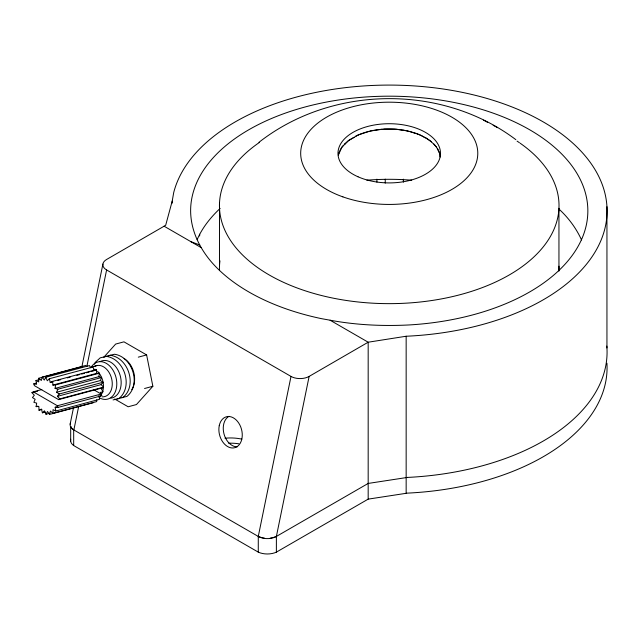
<?xml version="1.0" encoding="UTF-8"?>
<svg xmlns="http://www.w3.org/2000/svg" width="639" height="639" viewBox="0 0 639 639"><rect width="100%" height="100%" fill="white"/><g stroke="black" fill="none" stroke-linecap="round" stroke-linejoin="round"><path stroke-width="0.96" d="M606.922 363.24A217.835 125.763 0 0 1 407.323 493.132L368.176 499.131L276.375 552.136A14.385 8.315 0 0 1 258.276 552.128L73.685 445.551L73.685 429.855L72.359 428.593M258.276 552.128L258.276 536.433L291.009 376.419L106.609 269.954A12.812 7.412 -0.1 0 1 106.609 259.474L165.669 225.295L172.195 201.165L173.728 192.483A217.835 125.763 0 0 1 404.862 85.41A217.835 125.763 0 0 1 607.066 210.479A217.835 125.763 0 0 1 406.156 336.242L368.176 342.208L309.132 376.403A12.812 7.412 -0.1 0 1 291.009 376.419M276.375 552.136L276.383 536.441L309.132 376.403M368.176 499.131L368.176 342.208L330.083 320.211L321.577 318.669A198.617 114.669 0 0 1 215.423 266.343C200.231 250.592 189.471 229.345 190.726 207.02A198.617 114.669 0 0 1 386.954 96.193A198.617 114.669 0 0 1 587.529 204.4A198.617 114.669 0 0 1 409.295 324.939C382.833 326.289 356.163 325.067 330.083 320.211M376.914 182.131L376.914 179.152M406.156 493.18L406.156 336.242M440.079 157.01L440.055 154.694L438.993 151.451M82.567 366.498L38.803 378.224L38.691 381.914L35.944 380.517L36.559 384.295L33.755 383.847L34.41 385.652L58.612 399.623L102.376 387.897M96.745 399.758L96.689 401.604L52.933 413.329L53.045 409.631L55.793 411.037L99.556 399.311L98.941 395.533M41.862 409.463L39.011 410.222L38.851 406.468L36.111 406.644L36.679 403.137L33.875 402.322L35.137 399.295L32.453 397.562L34.322 395.221L31.95 392.673L33.284 391.827L41.847 389.534M55.058 388.416L55.625 384.91L99.388 373.184L98.813 376.69L55.058 388.416L57.861 389.223L101.625 377.497L100.363 380.532L56.599 392.258L57.861 389.223M70.146 424.136L73.541 407.546M81.728 367.529L102.903 264.075M78.653 406.564L73.86 429.975A12.82 7.341 0.4 0 1 70.53 422.882M86.84 366.554L106.609 269.954M85.914 365.404L42.15 377.13L41.319 380.485L38.803 378.224M93.35 402.698L49.586 414.423L50.425 411.069L52.933 413.329M338.327 155.085L341.889 147.202L348.582 140.516L354.174 137.289M338.494 154.502L338.878 153.144M102 393.488C105.131 386.084 103.047 377.074 97.583 371.323M414.655 133.136L409.2 131.315M94.46 364.182L95.211 362.425L100.235 357.832L106.513 356.394C124.605 359.006 133.463 386.954 118.854 398.608L113.071 399.918M339.069 152.465L339.828 150.756M197.163 239.641C202.315 227.644 210.702 217.276 220.159 208.378M90.283 367.313L89.508 365.572L45.752 377.298L44.251 380.093L42.15 377.13M39.011 410.222L41.503 409.08L42.382 412.818L44.442 410.781L45.984 414.248L47.486 411.46L49.586 414.423M340.212 149.893L341.753 147.393M100.163 396.292L101.05 394.934M341.977 147.114L343.111 145.692M57.414 396.332L101.17 384.606L103.55 387.154L59.786 398.88L57.414 396.332L59.283 393.991L103.039 382.266L100.363 380.532M101.17 384.606L103.039 382.266M103.837 357.225L115.651 344.07L123.966 341.841L146.619 354.925L152.865 386.276L136.458 404.543L128.143 406.771L114.724 399.024M344.197 144.454L348.582 140.516L358.048 135.053C369.925 129.917 383.104 128.303 395.948 129.206C410.853 130.755 426.748 135.148 436.597 147.234L439.896 154.055M91.145 371.515L93.997 370.748L93.118 367.01L49.355 378.735L47.294 380.772L45.752 377.298M258.987 142.289C331.921 85.259 441.813 83.837 515.857 139.669M58.612 399.623L59.786 398.88M103.55 387.154L101.202 388.648L103.103 391.827L100.435 392.37L101.889 395.677L58.125 407.402L55.178 407.259L55.793 411.037M425.199 137.816L420.742 135.236M273.037 537.615L276.383 536.441L368.176 483.435L407.323 477.437M355.635 136.219L358.048 135.053M49.355 378.735L50.241 382.473L52.725 381.323L96.489 369.606L96.649 373.36L52.885 385.085L52.725 381.323M94.828 370.364L96.489 369.606M358.375 134.909L369.382 131.283M35.944 380.517L39.746 379.494M90.442 367.321L97.447 365.444M33.755 383.847L36.607 383.088M138.304 357.153L146.619 354.925M50.241 382.473L52.142 381.962M57.845 380.437L60.705 379.67M67.359 377.889L70.218 377.122M76.872 375.341L79.731 374.574M81.632 374.063L84.484 373.296M86.385 372.785L89.244 372.026M31.95 392.673L37.661 391.14M36.111 406.644L38.013 406.132M33.284 391.827L57.398 405.749L101.162 394.023L93.406 389.55M55.178 407.259L57.079 406.747M42.382 412.818L45.233 412.051M45.984 414.248L49.794 413.233M144.55 388.504L152.865 386.276M108.239 355.691L114.525 354.246C132.608 356.866 141.475 384.806 126.865 396.46L122.049 397.554M104.237 356.762L110.523 355.316C128.607 357.936 137.473 385.884 122.864 397.538L117.073 398.848M370.38 131.027L382.21 129.254M96.649 373.36L99.388 373.184M52.885 385.085L55.625 384.91M383.735 129.118L395.541 129.206M396.268 129.254L402.37 130.196M402.874 130.036L408.473 131.147M98.813 376.69L101.625 377.497M73.685 429.855L258.276 536.433L261.607 537.607M415.518 133.16L420.111 134.957M164.079 226.19L190.893 241.678L199.767 244.969M493.164 125.284L497.613 127.68M483.515 120.148L487.549 122.321M190.893 241.678L201.053 247.533M425.646 137.72L429.648 140.388M56.599 392.258L59.283 393.991M430.119 140.748L431.501 141.802M94.748 369.142L96.162 370.229M558.742 208.857C568.271 217.587 576.21 228.147 581.522 239.952M433.929 144.063L436.437 147.074M437.691 148.903L438.554 150.596M57.398 405.749L58.125 407.402M440.055 154.902L440.383 156.691M345.252 143.392L345.276 143.815M606.946 206.716L606.946 347.959M558.949 208.29L558.949 271.064A169.782 98.023 0 0 0 558.973 266.175M403.361 179.152L403.361 182.139M385.245 179.144L385.245 183.129M219.512 202.954L219.512 265.728M199.648 234.217L199.648 235.959M172.195 201.165L172.195 203.154M70.681 426.78L70.681 441.477M606.818 346.082A217.835 125.763 0 0 1 406.156 477.485M73.685 445.551A14.082 8.147 0 0 1 70.713 439.249M224.984 438.226A32.038 18.499 0 0 1 241.83 439.129M228.698 443.202A32.038 18.499 0 0 1 238.842 443.801M272.126 537.814A14.385 8.315 0 0 1 270.233 538.126M264.41 538.118A14.385 8.315 0 0 1 262.517 537.814M71.696 427.962A14.082 8.147 0 0 1 70.905 426.54M366.866 180.19A163.376 94.324 0 0 1 411.692 180.198M219.489 270.616A169.782 98.023 0 0 1 219.952 260.848M520.082 143.16A169.782 98.023 0 0 1 505.05 277.302A169.782 98.023 0 0 1 272.23 276.655A169.782 98.023 0 0 1 259.418 142.441M517.047 141.099A169.782 98.023 0 0 1 519.331 142.641M237.333 446.805A16.015 11.326 75 0 1 224.033 434.097A16.015 11.326 75 0 1 229.01 416.316M276.383 536.448A12.812 7.396 0 0 1 258.26 536.441M100.011 361.658A19.218 13.595 75 0 1 120.06 375.125A19.218 13.595 75 0 1 110.882 398.169M90.914 367.76A19.218 13.595 75 0 1 109.021 365.348A19.218 13.595 75 0 1 115.907 390.133A19.218 13.595 75 0 1 99.237 397.722M94.636 366.363A16.015 11.326 75 0 1 111.617 378.6A16.015 11.326 75 0 1 102.192 396.859M124.102 358.583A19.218 13.595 75 0 1 131.794 389.598M358.008 176.779A51.256 29.594 0 0 0 440.047 157.186A51.256 29.594 0 0 0 369.646 125.963A51.256 29.594 0 0 0 358.008 176.779M342.887 196.868A88.549 51.12 0 0 0 477.748 154.702A88.549 51.12 0 0 0 347.065 108.358A88.549 51.12 0 0 0 342.887 196.868M219.241 425.702A16.015 11.326 75 0 0 233.698 447.915A16.015 11.326 75 0 0 238.77 423.106A16.015 11.326 75 0 0 219.241 425.702"/></g></svg>
